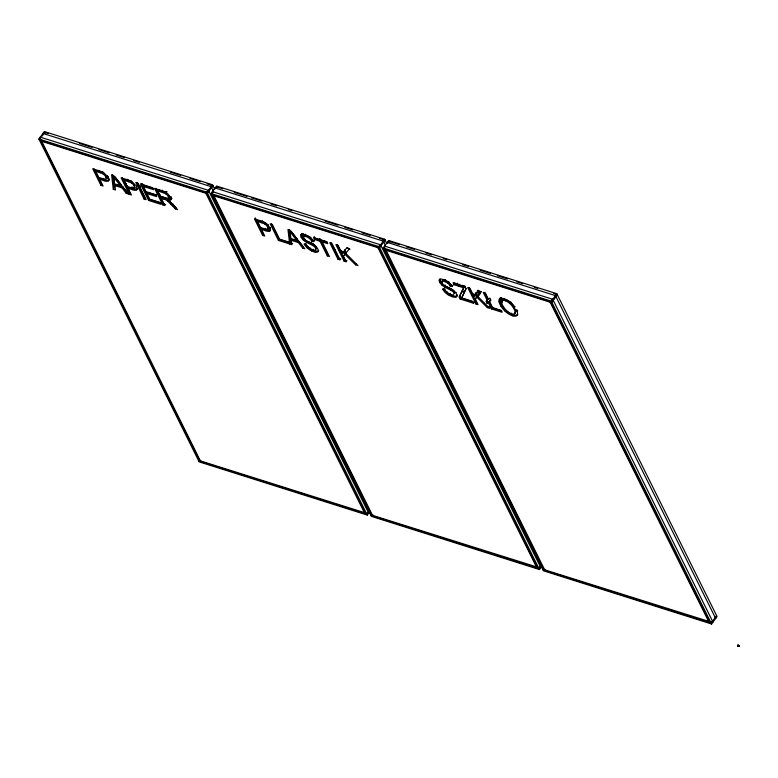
<?xml version="1.0" encoding="UTF-8"?>
<svg xmlns="http://www.w3.org/2000/svg" width="778" height="778" viewBox="0 0 778 778"><rect width="100%" height="100%" fill="white"/><g stroke="black" fill="none" stroke-linecap="round" stroke-linejoin="round"><path stroke-width="1.17" d="M367.586 513.616L368.684 513.179L208.436 190.357L40.281 137.152L40.417 138.717M540.292 567.901L540.836 567.648L380.578 244.827L212.433 191.621L212.559 193.187M712.444 622.381L712.979 622.118L552.73 299.297L384.585 246.091L384.711 247.667M213.707 191.835L211.13 186.652L211.276 185.641M385.324 245.245L383.282 241.131L383.428 240.11M715.643 617.411L715.682 618.422L555.434 295.601L555.58 294.58M200.286 461.218L200.734 460.372M372.438 515.697L372.886 514.841M715.517 616.555L715.235 617.518L714.7 617.343M139.388 188.334L140.118 186.175M139.758 188.412L140.478 186.253M267.097 228.829L269.548 229.607L270.277 227.448M545.028 569.321L544.688 569.934M365.903 513.626L364.454 512.799L205.83 193.245L206.131 192.633M538.055 568.096L536.606 567.269L377.982 247.715L378.526 246.733M709.682 622.381L708.758 621.739L550.134 302.195L550.435 301.582M474.269 302.253L473.539 303.255L460.187 299.024L459.185 297.011L464.213 286.732L454.712 283.727L453.982 284.719L463.484 287.724M459.185 297.011L464.213 286.732M473.539 303.255L472.577 301.319L461.675 297.867L466.003 288.521L465.04 286.586L453.029 282.784L453.982 284.719M466.255 288.56L461.675 297.867M551.884 300.366L552.117 299.861M212.044 186.963L211.441 187.274M384.196 241.443L383.729 242.036M556.348 295.912L555.735 296.224M738.935 645.876A20.627 13.187 -59.8 0 0 738.76 645.526L737.729 645.487L738.662 646.061A17.69 13.732 -40.8 0 0 738.254 645.935L738.662 646.051A17.69 13.693 -40.2 0 1 739.022 646.226L738.04 645.594A17.612 11.223 -60.4 0 0 737.904 645.341L738.04 645.302A17.69 10.921 -15.3 0 1 738.351 645.409A17.69 10.921 -15.3 0 1 738.75 645.536L738.808 645.643M738.38 645.993C740.617 646.868 736.095 645.234 738.75 645.526A20.705 16.075 -40.8 0 0 738.322 645.39L738.089 646.148L738.828 646.119M738.215 646.217L737.729 645.477L738.886 645.847A17.612 8.461 -83 0 0 738.74 645.516L738.692 645.954M370.046 511.311L367.294 515.075L199.149 461.869L38.9 139.048L44.365 131.55L212.511 184.756L214.582 188.928M42.051 136.179L43.412 134.312M365.952 513.11L200.364 460.877L41.74 141.324L42.469 140.322M96.628 171.646L97.357 170.645L100.984 171.792A6.623 2.762 36.1 0 1 104.048 173.144A4.999 2.091 36.1 0 1 106.489 175.886L105.759 176.888A4.999 2.091 36.1 0 0 103.318 174.146A6.623 2.762 36.1 0 0 100.255 172.794L96.628 171.646L95.665 169.711L99.059 170.781A15.268 6.38 36.1 0 1 102.521 172.142L102.881 171.646M100.255 172.794L100.984 171.792M103.318 174.146L104.048 173.144M109.066 179.864L108.337 180.866A7.838 3.277 36.1 0 1 104.126 180.729L100.586 179.611L101.315 178.619L104.855 179.737A7.838 3.277 36.1 0 0 109.066 179.864A8.85 3.696 36.1 0 0 109.328 179.066M100.586 179.611L99.623 177.676L103.289 178.833L103.659 178.337M104.126 180.729L104.855 179.737M108.92 178.989A9.433 3.948 36.1 0 1 106.732 177.18L107.461 176.178A19.042 7.955 36.1 0 1 106.664 175.371M100.955 185.358L92.728 168.777L94.867 169.458L103.095 186.039L100.955 185.358L101.685 184.357L93.973 168.816M108.025 176.985L107.928 177.637L108.414 176.976M108.56 177.248L108.074 177.919A8.85 3.696 36.1 0 1 108.337 180.866M114.483 178.084L115.212 177.083L121.076 184.687L120.347 185.689L115.407 184.123L115.669 185.835L122.02 187.848L126.279 193.372L128.496 194.072L114.172 176.013L114.483 178.084L120.347 185.689M114.492 181.819L113.899 179.387M114.833 185.572L113.267 175.274L111.604 174.749L113.267 189.258L115.494 189.958L114.833 185.572L115.562 184.571M115.669 185.835L116.399 184.843L122.749 186.846L126.999 192.37L126.279 193.372M113.267 189.258L113.996 188.257L112.47 174.865M124.986 180.622L125.715 179.621L129.352 180.768A6.623 2.762 36.1 0 1 132.416 182.12A4.999 2.091 36.1 0 1 134.857 184.863L134.127 185.864A4.999 2.091 36.1 0 0 131.686 183.122A6.623 2.762 36.1 0 0 128.623 181.77L124.986 180.622L124.033 178.677L127.427 179.757A15.268 6.38 36.1 0 1 130.879 181.118L131.249 180.622M127.427 179.757L127.787 179.261M122.02 187.848L122.749 186.846M128.623 181.77L129.352 180.768M131.686 183.122L132.416 182.12M128.944 188.587L129.673 187.586L133.213 188.714A7.838 3.277 36.1 0 0 137.434 188.84L136.704 189.842A7.838 3.277 36.1 0 1 132.484 189.706L128.944 188.587L127.981 186.652L131.657 187.809A5.222 2.178 36.1 0 0 134.438 187.965L135.168 186.963A5.222 2.178 36.1 0 1 134.03 187.206M131.657 187.809L132.017 187.313M132.484 189.706L133.213 188.714M129.323 194.335L121.096 177.754L123.225 178.425L131.463 195.015L129.323 194.335L130.052 193.333L122.331 177.792M136.51 185.796L136.539 186.282M136.558 186.73L136.442 186.895A8.85 3.696 36.1 0 1 136.704 189.842M156.203 194.85L146.04 191.641L143.473 186.467L144.202 185.465L153.227 188.325M143.473 186.467L153.626 189.676L152.663 187.741L140.371 183.851L148.608 200.432L161.153 204.41L160.2 202.475L149.775 199.178L147.003 193.576L147.732 192.574L156.271 195.278M144.037 198.993L135.81 182.412L137.939 183.083L146.176 199.664L144.037 198.993L144.766 197.991L137.054 182.451M148.608 200.432L149.337 199.44L141.615 183.89M168.262 196.455A3.987 1.663 36.1 0 0 165.733 193.848A5.835 2.441 36.1 0 0 163.224 192.72L158.459 191.213L159.179 190.211L163.954 191.719A5.835 2.441 36.1 0 1 166.463 192.856A3.987 1.663 36.1 0 1 168.991 195.463L168.418 196.756L169.04 195.56M158.459 191.213L157.496 189.268L162.106 190.727L162.476 190.231M163.224 192.72L163.954 191.719M165.315 192.915L165.918 192.088A7.148 2.986 36.1 0 1 165.84 191.505M166.998 191.583L166.268 192.584A10.133 4.23 36.1 0 0 162.106 190.727M162.087 198.526L162.816 197.534L164.742 198.137A4.862 2.033 36.1 0 1 168.651 200.374L176.042 207.891L175.313 208.883L167.922 201.366A4.862 2.033 36.1 0 0 164.012 199.139L162.087 198.526L161.124 196.591L165.889 198.098A5.835 2.441 36.1 0 0 167.999 198.429L168.243 198.098M165.889 193.391L166.259 192.886A9.2 3.841 36.1 0 0 166.492 193.333M165.733 193.848L166.463 192.856M164.012 199.139L164.742 198.137M168.359 196.659L169.147 195.755M162.787 204.925L154.559 188.344L156.689 189.015L164.926 205.596L162.787 204.925L163.516 203.924L155.794 188.383M168.486 197.758L168.729 197.427A5.835 2.441 36.1 0 1 168.437 197.447M175.313 208.883L177.676 209.632L172.483 204.167A17.758 7.42 36.1 0 0 169.643 201.483A8.286 3.462 36.1 0 0 167.912 200.286L168.641 199.285A6.905 2.888 36.1 0 0 171.461 198.905M171.063 199.343A7.955 3.326 36.1 0 1 169.371 198.225L170.1 197.223A6.973 2.917 36.1 0 1 168.933 196.27M170.722 196.533L170.44 197.223L170.81 196.717M170.742 196.99L170.499 197.32A8.169 3.413 36.1 0 1 170.946 199.518A6.905 2.888 36.1 0 1 167.912 200.286M167.922 201.366L168.651 200.374M171.384 197.33L171.024 197.836A9.044 3.783 36.1 0 0 171.646 198.137M170.946 199.518L171.675 198.516M171.179 204.585L171.909 203.593M172.483 204.167L172.852 203.671M40.709 140.371L41.74 141.324L205.83 193.245L206.199 192.749M367.294 515.075L207.045 192.254L212.511 184.756M207.181 183.793L212.939 185.621L207.493 193.158L39.328 139.904M542.198 565.781L539.446 569.545L371.3 516.339L211.052 193.518L216.517 186.02L384.663 239.225L386.734 243.397M538.629 567.532L372.516 515.347L213.892 195.793L214.251 195.297M258.335 221.711L259.064 220.709L262.692 221.856A6.914 2.888 36.1 0 1 265.745 223.198A4.473 1.867 36.1 0 1 268.138 225.815L267.418 226.806A4.473 1.867 36.1 0 0 265.016 224.19A6.914 2.888 36.1 0 0 261.962 222.858L258.335 221.711L257.372 219.785L262.137 221.302A7.255 3.034 36.1 0 1 264.219 222.207A6.243 2.606 36.1 0 1 267.768 224.988A10.347 4.328 36.1 0 1 269.635 227.701A11.456 4.785 36.1 0 1 270.316 229.918A6.263 2.616 36.1 0 1 269.256 231.348A10.357 4.328 36.1 0 1 265.823 230.794L262.283 229.675L261.33 227.74L264.997 228.897A6.253 2.616 36.1 0 0 267.535 229.209L268.264 228.207A6.253 2.616 36.1 0 1 267.933 228.265M262.137 221.302L262.497 220.806M261.962 222.858L262.692 221.856M265.016 224.19L265.745 223.198M262.283 229.675L263.013 228.674L266.553 229.792A10.357 4.328 36.1 0 0 269.985 230.346A6.263 2.616 36.1 0 0 270.326 230.23M264.997 228.897L265.366 228.401M267.768 224.988L268.128 224.492M265.823 230.794L266.553 229.792M262.663 235.423L254.435 218.842L256.575 219.522L264.802 236.094L262.663 235.423L263.392 234.421L255.165 217.84M269.548 229.607L270.277 228.606L267.827 227.828M269.256 231.348L269.985 230.346M278.417 240.412L270.19 223.821L272.329 224.502L279.594 239.147L288.142 241.851L289.105 243.786L278.417 240.412L279.146 239.41L271.434 223.86M290.982 233.001L291.711 232.009L297.449 239.391L296.719 240.383L291.818 238.836L292.071 240.548L298.382 242.551L302.642 248.075L304.859 248.775L290.68 230.891L290.982 233.001L296.719 240.383M289.64 243.952L287.977 229.452L289.756 230.016L291.867 244.662L289.64 243.952L290.369 242.96L288.832 229.568M292.071 240.548L292.8 239.546L299.112 241.55L303.371 247.073L302.642 248.075M315.644 248.279A3.773 1.575 36.1 0 0 312.542 245.391L306.688 242.405A6.418 2.684 36.1 0 1 303.109 239.828A6.555 2.742 36.1 0 1 301.183 237.28A7.177 3.005 36.1 0 1 301.164 234.528L301.533 234.022M303.663 237.689A7.974 3.336 36.1 0 1 302.73 236.22A9.044 3.783 36.1 0 1 302.272 234.334L302.759 233.663M301.183 237.28L301.913 236.279A7.177 3.005 36.1 0 1 301.64 233.828M302.73 236.22L303.459 235.219A9.044 3.783 36.1 0 1 303.041 233.906M298.382 242.551L299.112 241.55M303.459 236.356L304.188 235.364A5.572 2.334 36.1 0 1 306.658 235.588A4.911 2.052 36.1 0 1 312.309 239.984L311.579 240.986A4.911 2.052 36.1 0 0 305.929 236.59A5.572 2.334 36.1 0 0 303.459 236.356A3.978 1.663 36.1 0 0 303.342 238A12.711 5.31 36.1 0 0 303.906 238.914A2.548 1.07 36.1 0 0 304.85 239.887A4.707 1.964 36.1 0 0 306.989 241.209L312.659 244.01A6.467 2.704 36.1 0 1 316.208 246.733A9.044 3.783 36.1 0 1 317.794 248.979A7.974 3.336 36.1 0 1 318.173 251.352A7.012 2.927 36.1 0 1 315.284 252.16A11.787 4.921 36.1 0 1 311.501 250.886A8.529 3.569 36.1 0 1 307.329 248.104A10.911 4.561 36.1 0 1 304.062 243.981L306.085 244.438A6.477 2.713 36.1 0 0 309.839 248.377A6.895 2.879 36.1 0 0 312.941 249.874A6.243 2.606 36.1 0 0 315.411 250.156L316.14 249.154A6.243 2.606 36.1 0 1 315.45 249.223M301.164 234.528A7.78 3.248 36.1 0 1 305.122 234.693L305.491 234.197M303.342 238L303.828 237.329M303.109 239.828L304.276 238.408M305.929 236.59L306.658 235.588M304.85 239.887L305.287 239.293M306.688 242.405L307.407 241.404L313.271 244.399A3.773 1.575 36.1 0 1 316.374 247.278L315.712 248.406L316.442 247.414M314.04 241.073L313.67 241.579A9.365 3.919 36.1 0 0 310.432 237.669L310.801 237.164M306.085 244.438L306.454 243.942M307.329 248.104L308.059 247.103A10.911 4.561 36.1 0 1 305.171 243.65M327.382 242.328L322.889 240.908L322.16 241.9L329.434 256.546L327.295 255.874L320.03 241.229L314.419 239.449L315.148 238.457L314.186 236.512M312.659 244.01L313.019 243.514A11.787 4.921 36.1 0 1 309.916 242.464A7.012 2.927 36.1 0 1 308.205 241.618M309.839 248.377L310.208 247.881M312.542 245.391L313.271 244.399M311.501 250.886L312.231 249.884A11.787 4.921 36.1 0 0 316.014 251.158A7.012 2.927 36.1 0 0 318.688 250.72M312.941 249.874L313.427 249.213M320.03 241.229L320.76 240.227L315.148 238.457M315.284 252.16L316.014 251.158M318.173 251.352L318.542 250.856M327.295 255.874L328.024 254.873L320.76 240.227M337.983 259.249L329.746 242.668L331.885 243.349L340.112 259.93L337.983 259.249L338.712 258.257L330.99 242.707M344.139 255.126L343.409 256.127L346.259 261.875L344.119 261.194L335.892 244.613L338.031 245.294L342.126 253.55L342.855 252.549M346.434 252.393L344.946 254.299L355.556 264.812L358.006 265.59L345.675 253.297M344.119 261.194L344.849 260.192L337.137 244.652M355.556 264.812L356.285 263.81M212.861 194.85L213.892 195.793L377.982 247.715L378.341 247.219M539.446 569.545L379.197 246.723L384.663 239.225M379.333 238.272L385.091 240.091L379.645 247.628L211.48 194.383M383.204 247.988L388.669 240.499L556.815 293.705L717.063 616.526L711.598 624.014L543.452 570.809L383.204 247.988L551.349 301.193L711.598 624.014M710.781 622.001L544.668 569.817L386.044 250.273L386.403 249.767M454.158 293.228A3.822 1.595 36.1 0 0 451.143 290.379L444.88 287.17A7.197 3.005 36.1 0 1 441.778 284.923A7.644 3.19 36.1 0 1 439.56 281.957A7.401 3.093 36.1 0 1 439.269 279.992L439.998 278.991A7.401 3.093 36.1 0 0 440.29 280.955A7.644 3.19 36.1 0 0 442.507 283.921A7.197 3.005 36.1 0 0 445.609 286.168L451.872 289.387A3.822 1.595 36.1 0 1 454.887 292.236L454.274 293.462L454.887 292.236M439.56 281.957L440.29 280.955M456.278 292.363L455.791 293.034A7.148 2.986 36.1 0 0 451.162 288.939L444.86 285.798A3.452 1.439 36.1 0 1 443.061 284.563A3.832 1.605 36.1 0 1 441.836 282.929A3.851 1.614 36.1 0 1 442.099 281.237L442.828 280.236A6.331 2.645 36.1 0 1 445.152 280.518A5.407 2.256 36.1 0 1 448.682 282.414A5.777 2.412 36.1 0 1 450.87 285.049L452.903 285.507M441.836 282.929L442.205 282.424M441.778 284.923L442.507 283.921M439.269 279.992A6.701 2.801 36.1 0 1 441.544 279.127A10.464 4.376 36.1 0 1 445.181 280.236L445.551 279.74M442.099 281.237A6.331 2.645 36.1 0 1 444.433 281.519L445.152 280.518M444.86 285.798L445.405 285.049M444.88 287.17L445.609 286.168M452.533 286.003L452.174 286.508L450.141 286.041A5.777 2.412 36.1 0 0 447.953 283.416L448.682 282.414M452.174 286.508A8.675 3.627 36.1 0 0 448.75 282.443L449.12 281.947M457.104 295.757A6.973 2.917 36.1 0 1 456.832 295.941L456.103 296.943A7.955 3.326 36.1 0 1 452.213 296.69A11.096 4.639 36.1 0 1 448.128 294.774A7.498 3.131 36.1 0 1 444.471 291.672A10.853 4.542 36.1 0 1 442.556 288.91L444.588 289.367L444.958 288.871M444.471 291.672L445.201 290.671A10.853 4.542 36.1 0 1 443.8 288.813M450.141 286.041L450.87 285.049M453.749 294.668L453.38 295.173A9.044 3.783 36.1 0 1 449.985 294.23A6.01 2.509 36.1 0 1 446.533 291.886L446.903 291.39M451.162 288.939L451.522 288.444M451.143 290.379L451.872 289.387M448.128 294.774L448.857 293.773A11.096 4.639 36.1 0 0 452.942 295.689A7.955 3.326 36.1 0 0 456.832 295.941M449.985 294.23L450.345 293.734M452.213 296.69L452.942 295.689M456.394 293.714L456.278 293.88A9.2 3.841 36.1 0 1 456.735 295.115A6.973 2.917 36.1 0 1 456.103 296.943M456.735 295.115L457.104 294.619M460.187 299.024L460.916 298.032L459.915 296.01M477.498 296.117L476.768 297.108L487.378 307.631L489.829 308.409L477.498 296.117L475.232 298.947L478.081 304.694L475.942 304.013L467.714 287.432L469.854 288.103L473.948 296.369L478.528 290.787M478.256 295.212L477.527 296.204L481.271 291.624M475.942 304.013L476.671 303.012L468.959 287.471M501.781 310.957L492.163 307.913L488.944 301.426L487.047 303.255L486.075 301.3L487.932 299.384L484.431 292.343M487.203 300.386L483.206 292.334L485.336 293.005L488.487 299.345L489.216 298.344M487.047 303.255L488.944 301.426M488.214 302.428L491.433 308.915L502.121 312.299L501.158 310.354L492.61 307.65L489.498 301.387L490.228 300.386M487.378 307.631L488.107 306.629L489.741 307.145M491.433 308.915L492.163 307.913M512.041 315.605A9.433 3.948 36.1 0 1 505.087 311.219A19.042 7.955 36.1 0 1 501.071 306.376A26.306 10.989 36.1 0 1 499.106 301.961A12.886 5.388 36.1 0 1 499.447 299.083L499.816 298.587M500.128 303.673L499.476 299.287L500.205 298.285L504.436 299.627M499.106 301.961L499.836 300.96A12.886 5.388 36.1 0 1 499.943 298.46M512.119 315.635L511.156 313.69A6.876 2.879 36.1 0 1 506.702 310.879A15.978 6.681 36.1 0 1 503.327 306.882A23.243 9.715 36.1 0 1 501.645 303.08A9.822 4.104 36.1 0 1 501.917 300.901L502.646 299.909A6.603 2.762 36.1 0 1 504.757 299.442M501.645 303.08L502.374 302.078M501.071 306.376L501.791 305.375A26.306 10.989 36.1 0 1 499.836 300.96M509.571 303.332L510.3 302.331A9.822 4.104 36.1 0 1 513.227 305.511A23.243 9.715 36.1 0 1 514.861 308.292L514.132 309.294A23.243 9.715 36.1 0 0 512.498 306.513A9.822 4.104 36.1 0 0 509.571 303.332A6.603 2.762 36.1 0 0 505.437 300.823L506.167 299.822M503.327 306.882L503.687 306.376M515.036 306.386L514.666 306.882A12.886 5.388 36.1 0 0 510.815 302.681L511.185 302.185M505.155 311.249L505.885 310.247A19.042 7.955 36.1 0 1 501.791 305.375M512.498 306.513L513.227 305.511M364.454 512.799L364.824 512.294M511.156 313.69L511.516 313.194M368.889 511.37L366.866 514.209L198.701 460.965M516.903 309.547L516.534 310.052A26.296 10.989 36.1 0 1 517.175 311.472A19.042 7.955 36.1 0 1 517.302 315.09A9.433 3.948 36.1 0 1 512.916 315.887L511.953 313.942A6.876 2.879 36.1 0 0 514.754 313.427L515.483 312.435A15.978 6.681 36.1 0 0 515.396 309.469L514.666 310.461A15.978 6.681 36.1 0 1 514.754 313.427M512.916 315.887L513.645 314.886A9.433 3.948 36.1 0 0 517.681 314.575M517.175 311.472L517.72 310.723M517.302 315.09L517.671 314.594M385.013 249.32L386.044 250.273L550.134 302.195L550.493 301.689M551.349 301.193L556.815 293.705M383.632 248.853L551.797 302.097L557.243 294.561L553.79 293.471M551.797 302.097L557.262 294.609L556.192 294.269M536.606 567.269L536.976 566.763M541.041 565.839L539.018 568.679L370.853 515.435M708.758 621.739L709.118 621.243M716.616 615.622L711.17 623.159L543.005 569.904M739.003 646.168C736.824 645.798 738.993 646.333 738.799 645.682L738.526 646.285A20.705 16.027 -40.2 0 0 738.964 646.392A20.627 9.832 -83.5 0 1 738.818 646.003A20.627 13.138 -60.4 0 1 739.051 646.275L738.166 645.37M738.225 645.973L738.186 645.847A15.793 1.634 69.6 0 1 738.273 646.158M737.875 645.73L738.4 645.769M738.74 645.555L738.03 645.526A15.793 1.682 69.8 0 0 737.836 645.098M208.29 192.117L208.485 191.32M380.442 246.587L380.637 245.799M552.584 301.067L553.177 300.201L552.38 299.948M342.126 253.55L346.706 247.968M343.409 256.127L349.448 248.804M473.948 296.369L478.567 290.865L481.29 291.731M475.232 298.947L476.768 297.108M207.036 191.446L208.436 190.357M379.187 245.916L380.578 244.827M551.339 300.386L552.73 299.297M487.932 299.384L486.804 300.298L487.777 302.253M488.487 299.345L489.926 298.178L490.947 300.211L489.498 301.387M540.379 566.744L539.611 567.24M712.531 621.214L711.287 621.885M367.459 512.76L367.868 512.391M207.493 192.779L205.83 193.245M43.198 133.884L44.647 132.912M215.564 188.782L215.136 187.926L216.799 187.381M387.707 243.251L387.288 242.396L388.951 241.861M552.098 300.551L553.158 300.162M379.207 247.482L377.982 247.715M551.359 301.952L550.134 302.195M200.364 460.877L199.518 460.226M372.516 515.347L371.67 514.705M544.668 569.817L543.91 569.418M314.4 240.577L312.367 240.12L311.638 241.112L313.67 241.579M738.05 645.351L738.448 645.458M738.303 645.682L738.166 645.643A20.705 12.788 -15.3 0 0 738.565 645.769L738.643 645.847M48.246 133.505L44.793 132.416L44.365 131.55M79.346 143.347L92.018 147.353M98.923 149.541L109.29 152.819M116.204 155.007L124.266 157.555M133.476 160.472L139.233 162.291M170.333 172.132L180.691 175.41M189.91 178.327L200.277 181.614M216.945 186.885L222.703 188.704M234.217 192.351L246.889 196.357M251.498 197.816L261.865 201.094M271.075 204.011L276.832 205.839M288.346 209.477L291.808 210.575M325.204 221.137L337.876 225.153M344.78 227.332L352.842 229.889M362.062 232.797L370.124 235.355M389.097 241.355L399.464 244.632M406.369 246.821L414.431 249.378M425.955 253.015L431.712 254.844M443.227 258.481L446.679 259.58M462.803 264.676L468.56 266.504M480.084 270.151L490.441 273.428M497.356 275.616L507.723 278.894M516.932 281.811L522.69 283.63M534.214 287.276L537.666 288.366M44.813 132.454L45.883 132.795M211.898 185.32L212.968 185.66M216.965 186.924L218.035 187.265M384.05 239.799L385.11 240.13M389.117 241.404L390.186 241.734M42.985 133.446L211.13 186.652M215.136 187.926L383.282 241.131M387.288 242.396L555.434 295.601M38.9 139.048L207.045 192.254M211.052 193.518L379.197 246.723M346.745 248.046L349.468 248.911M321.547 240.246L326.439 241.793M326.741 242.298L322.53 240.966L321.8 241.968L322.131 244.156M462.307 285.351L465.516 286.362M457.046 283.863L455.12 283.26A4.862 2.033 36.1 0 0 453.914 282.949M500.205 297.886L504.163 299.141M322.16 241.9L327.771 243.679L326.809 241.744L313.456 237.514L314.419 239.449M499.476 299.287L502.646 300.289M339.305 250.049L341.445 250.72M339.937 250.642L346.346 252.675M124.392 183.151L126.532 183.822M157.351 193.576L159.539 194.267M158.041 194.199L160.268 194.899M472.829 293.802L478.528 295.611M340.268 251.984L345.617 253.677M125.355 185.086L127.495 185.757M131.764 187.109L134.973 188.13M159.539 195.9L166.22 198.011M461.48 291.439L463.62 292.12L462.589 290.048M472.1 294.804L477.799 296.603L475.747 292.46M147.003 193.576L156.611 196.62L155.649 194.675M279.146 239.41L288.764 242.454M290.369 242.96L292.596 243.66M338.712 258.257L340.842 258.928M344.849 260.192L346.988 260.873M149.337 199.44L161.882 203.408M163.516 203.924L165.656 204.604M460.916 298.032L473.16 301.903M738.089 646.158L737.748 645.458L739.061 646.187M738.439 645.721L738.575 645.769A20.627 9.91 -83 0 0 738.75 646.139L738.799 646.168M142.053 183.666L145.476 186.603M156.028 188.869L158.566 191.281M386.044 250.273L385.061 248.795M213.892 195.793L212.909 194.325M41.74 141.324L40.757 139.855M332.507 246.733L335.464 250.458M714.788 616.691L715.254 617.557M738.546 645.604L738.779 646.197M550.727 301.767L710.081 622.779M505.437 300.823L504.475 298.888A9.258 3.871 36.1 0 1 510.815 302.681M478.771 290.797L480.308 293.909M477.877 290.155L479.413 293.267M477.147 291.157L479.199 295.3M459.127 284.223L460.158 286.294M457.367 283.153L458.913 286.265M384.721 249.232L544.065 570.245M378.575 247.287L537.929 568.3M344.625 249.864L346.171 252.976M212.433 191.621L212.861 192.477M212.569 194.763L371.923 515.775M206.433 192.818L365.777 513.83M112.732 179.63L113.695 181.566A9.433 3.948 36.1 0 1 112.518 181.089M40.281 137.152L40.709 138.007M40.417 140.293L199.771 461.305M320.312 238.856L320.575 241.17M319.447 238.7L319.709 241.015M312.231 249.884A8.529 3.569 36.1 0 1 308.059 247.103M303.819 236.288A3.978 1.663 36.1 0 1 304.188 235.364M301.913 236.279A6.555 2.742 36.1 0 0 303.838 238.836A6.418 2.684 36.1 0 0 307.407 241.404M305.122 234.693A8.159 3.413 36.1 0 1 310.432 237.669M106.119 178.22A5.222 2.178 36.1 0 0 106.8 177.997L106.071 178.989A5.222 2.178 36.1 0 1 103.289 178.833M168.641 199.285A8.286 3.462 36.1 0 1 169.225 199.664M448.857 293.773A7.498 3.131 36.1 0 1 445.201 290.671M442.293 281.159A3.851 1.614 36.1 0 1 442.828 280.236M511.671 314.156A9.433 3.948 36.1 0 1 505.885 310.247M502.267 300.853A9.822 4.104 36.1 0 1 502.646 299.909M506.332 299.87A6.603 2.762 36.1 0 1 510.465 302.379M500.575 297.711A9.258 3.871 36.1 0 1 501.12 297.459M515.483 312.435A6.876 2.879 36.1 0 1 514.433 313.048M446.533 291.886A10.318 4.308 36.1 0 1 444.588 289.367M445.181 280.236A8.665 3.618 36.1 0 1 448.75 282.443M444.433 281.519A5.407 2.256 36.1 0 1 447.953 283.416M499.447 299.083A9.258 3.871 36.1 0 1 503.677 298.635L504.64 300.571A6.603 2.762 36.1 0 0 501.917 300.901M304.033 236.191A7.974 3.336 36.1 0 1 303.459 235.219M349.974 249.203A10.357 4.328 36.1 0 1 348.583 248.445A6.263 2.616 36.1 0 1 347.416 247.608M302.272 234.334A6.467 2.704 36.1 0 1 302.554 233.75M304.927 235.413A3.773 1.575 36.1 0 1 305.715 235.238M169.371 198.225A6.973 2.917 36.1 0 1 168.204 197.272M165.111 192.506A7.148 2.986 36.1 0 1 165.374 191.583M114.765 180.029A6.876 2.879 36.1 0 1 113.53 179.883M107.627 176.159A15.978 6.681 36.1 0 1 107.004 175.488M106.732 177.18A19.042 7.955 36.1 0 1 105.934 176.373M171.792 198.341A7.955 3.326 36.1 0 1 170.1 197.223M106.567 176.052L105.944 177.248L106.567 176.052M134.934 185.028L134.302 186.224L134.934 185.028M268.274 226.116L267.661 227.341L268.274 226.116"/></g></svg>
